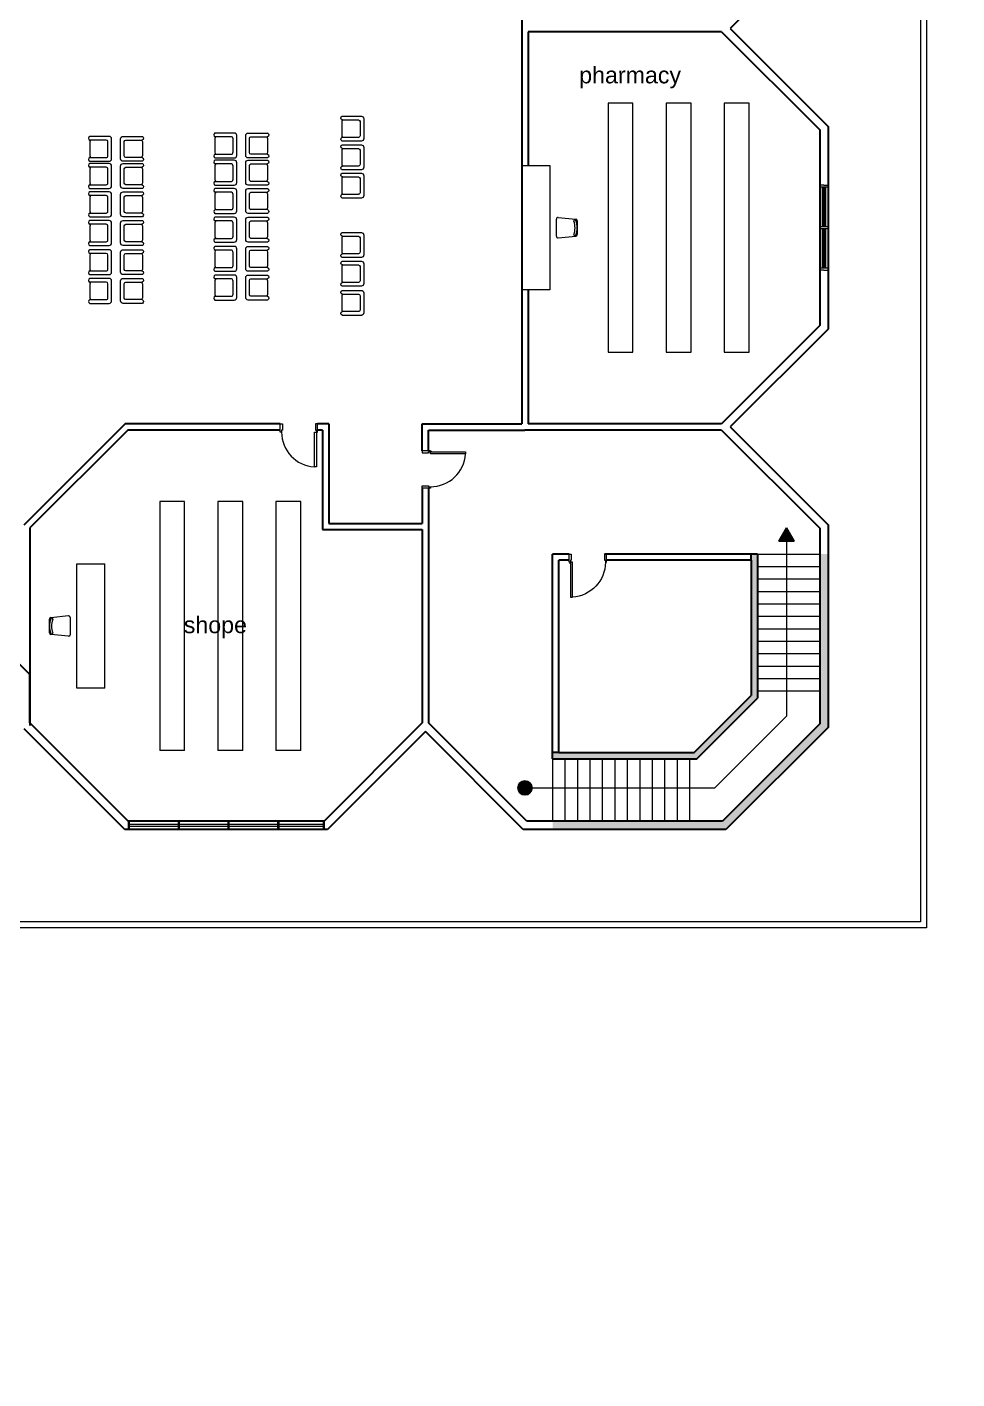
# Model space of a CAD drawing. Extents: x -59 to 582, y -1177 to 100.
# Drawn here: x 313.4 to 335.81, y -53.57 to -20.99 of the extents above; entities that cross this region are included whole.
import ezdxf

# ---------------------------------------------------------------- set-up
doc = ezdxf.new("R2010")
doc.units = 0
doc.header["$LTSCALE"] = 0.15
doc.layers.add('0 sockets', color=252, linetype='Continuous')
doc.layers.add('d1', color=252, linetype='Continuous')
for name, color, linetype, lineweight in [('anal', 252, 'Continuous', 20), ('DOOR', 252, 'Continuous', 20), ('elev', 252, 'Continuous', 9), ('FUR', 252, 'Continuous', 9), ('sofa', 252, 'Continuous', 9), ('wall', 252, 'Continuous', 30)]:
    doc.layers.add(name, color=color, linetype=linetype, lineweight=lineweight)

# ---------------------------------------------------------------- blocks, each defined once
blk = doc.blocks.new('Ch01')
at = {"layer": 'FUR'}
for p, q in [((-0.499, -0.205), (-0.499, 0.207)), ((-0.455, 0.247), (-0.035, 0.205)), ((0.001, 0.165), (0.001, -0.163)), ((-0.455, -0.244), (-0.035, -0.202))]:
    blk.add_line(p, q, dxfattribs=at)
for centre, radius, start, end in [((-0.459, 0.207), 0.04, 84.2894, 180), ((-0.055, 0.168), 0.025, 20.5276, 200.5276), ((-0.499, 0.001), 0.449, 339.1935, 20.5276), ((-0.039, 0.165), 0.04, 0, 84.2894), ((-0.499, 0.001), 0.499, 339.1935, 20.5276), ((-0.459, -0.205), 0.04, 180, 275.7106), ((-0.056, -0.167), 0.025, 159.1935, 339.1935), ((-0.039, -0.163), 0.04, 275.7106, 0)]:
    blk.add_arc(centre, radius, start, end, dxfattribs=at)
blk = doc.blocks.new('D90')
at = {"layer": 'DOOR'}
for points in [[(0.03, 0.2), (0.03, 1.04), (0.078, 1.04), (0.078, 0.2)], [(0.03, 0.2), (0, 0.2), (0, 0), (0.05, 0), (0.05, 0.15), (0.03, 0.15)], [(0.87, 0.2), (0.9, 0.2), (0.9, 0), (0.85, 0), (0.85, 0.15), (0.87, 0.15)]]:
    blk.add_lwpolyline(points, close=True, dxfattribs=at)
blk.add_circle((0.02, 0.21), 0.01, dxfattribs=at)
blk.add_arc((0.025, 0.197), 0.845, 0.2218, 86.3889, dxfattribs=at)
blk = doc.blocks.new('ARCH')
at = {"layer": 'd1'}
for points in [[(131.7, 355.764), (131.519, 355.45), (131.881, 355.45)], [(125.57, 349.5, 1), (125.23, 349.5, 1)]]:
    blk.add_hatch(color=256, dxfattribs=at).paths.add_polyline_path(points)
at = {"layer": 'wall'}
h = blk.add_hatch(color=256, dxfattribs=at)
h.paths.add_polyline_path([(126.063, 350.35), (126.213, 350.35), (129.475, 350.35), (130.85, 351.725), (130.85, 354.987), (130.85, 355.137), (131, 355.137), (131, 351.663), (129.537, 350.2), (126.063, 350.2)], flags=17)
h.paths.add_polyline_path([(126.063, 348.7), (130.159, 348.7), (132.5, 351.041), (132.5, 355.137), (132.6, 355.137), (132.6, 350.859), (130.341, 348.6), (126.063, 348.6)])
h.paths.add_polyline_path([(126.063, 348.6), (130.341, 348.6), (130.241, 348.5), (126.063, 348.5)])
h.paths.add_polyline_path([(132.6, 355.137), (132.7, 355.137), (132.7, 350.959), (132.6, 350.859)])
at = {"layer": 'anal'}
for p, q in [((135.075, 390.6), (135.075, 346.125)), ((134.925, 387.525), (134.925, 346.275)), ((132.6, 364.025), (132.5, 364.025)), ((132.6, 363.975), (132.5, 363.975)), ((132.7, 363.975), (132.5, 363.975)), ((132.56, 363.975), (132.56, 363.025)), ((132.585, 363.975), (132.585, 363.025)), ((132.6, 364.025), (132.7, 364.025)), ((132.615, 363.975), (132.615, 363.025)), ((132.64, 363.975), (132.64, 363.025)), ((132.7, 363.025), (132.5, 363.025)), ((132.5, 362.975), (132.5, 363.025)), ((132.7, 362.975), (132.5, 362.975)), ((132.56, 362.975), (132.56, 362.025)), ((132.585, 362.975), (132.585, 362.025)), ((132.615, 362.975), (132.615, 362.025)), ((132.64, 362.975), (132.64, 362.025)), ((132.7, 362.975), (132.7, 363.025)), ((132.6, 362.025), (132.5, 362.025)), ((132.7, 362.025), (132.5, 362.025)), ((132.6, 361.975), (132.5, 361.975)), ((132.6, 361.975), (132.7, 361.975)), ((115.841, 348.7), (115.841, 348.5)), ((115.866, 348.7), (115.866, 348.5)), ((117.041, 348.7), (117.041, 348.5)), ((117.066, 348.7), (117.066, 348.5)), ((118.241, 348.7), (118.241, 348.5)), ((118.266, 348.7), (118.266, 348.5)), ((119.441, 348.7), (119.441, 348.5)), ((119.466, 348.7), (119.466, 348.5)), ((120.534, 348.7), (120.534, 348.5)), ((120.559, 348.7), (120.559, 348.5)), ((115.866, 348.625), (117.037, 348.625)), ((115.866, 348.625), (117.037, 348.625)), ((115.866, 348.575), (117.037, 348.575)), ((115.866, 348.575), (117.037, 348.575)), ((117.066, 348.625), (118.237, 348.625)), ((117.066, 348.625), (118.237, 348.625)), ((117.066, 348.575), (118.237, 348.575)), ((117.066, 348.575), (118.237, 348.575)), ((118.266, 348.625), (119.437, 348.625)), ((118.266, 348.625), (119.437, 348.625)), ((118.266, 348.575), (119.437, 348.575)), ((118.266, 348.575), (119.437, 348.575)), ((119.466, 348.625), (120.534, 348.625)), ((119.466, 348.575), (120.534, 348.575)), ((135.075, 346.125), (112.725, 346.125)), ((134.925, 346.275), (112.875, 346.275))]:
    blk.add_line(p, q, dxfattribs=at)
at = {"layer": 'd1'}
blk.add_lwpolyline([(131.7, 355.764), (131.881, 355.45), (131.519, 355.45)], close=True, dxfattribs=at)
blk.add_circle((125.4, 349.5), 0.17, dxfattribs=at)
at = {"layer": 'DOOR'}
for points in [[(119.535, 358.075), (119.505, 358.075), (119.505, 358.275), (119.555, 358.275), (119.555, 358.125), (119.535, 358.125)], [(120.375, 358.075), (120.405, 358.075), (120.405, 358.275), (120.355, 358.275), (120.355, 358.125), (120.375, 358.125)], [(120.375, 358.075), (120.375, 357.235), (120.326, 357.235), (120.326, 358.075)]]:
    blk.add_lwpolyline(points, close=True, dxfattribs=at)
blk.add_arc((120.38, 358.078), 0.845, 180.2218, 266.3889, dxfattribs=at)
at = {"layer": 'elev'}
for p, q in [((131.7, 355.45), (131.7, 351.227)), ((131, 355.137), (132.5, 355.137)), ((131, 354.837), (132.5, 354.837)), ((131, 354.537), (132.5, 354.537)), ((131, 354.237), (132.5, 354.237)), ((131, 353.937), (132.5, 353.937)), ((131, 353.637), (132.5, 353.637)), ((131, 353.337), (132.5, 353.337)), ((131, 353.037), (132.5, 353.037)), ((131, 352.737), (132.5, 352.737)), ((131, 352.437), (132.5, 352.437)), ((131, 352.137), (132.5, 352.137)), ((131, 351.837), (132.5, 351.837)), ((131.7, 351.227), (129.973, 349.5)), ((126.063, 350.2), (126.063, 348.7)), ((126.363, 350.2), (126.363, 348.7)), ((126.663, 350.2), (126.663, 348.7)), ((126.963, 350.2), (126.963, 348.7)), ((127.263, 350.2), (127.263, 348.7)), ((127.563, 350.2), (127.563, 348.7)), ((127.863, 350.2), (127.863, 348.7)), ((128.163, 350.2), (128.163, 348.7)), ((128.463, 350.2), (128.463, 348.7)), ((128.763, 350.2), (128.763, 348.7)), ((129.063, 350.2), (129.063, 348.7)), ((129.363, 350.2), (129.363, 348.7)), ((125.4, 349.5), (129.973, 349.5))]:
    blk.add_line(p, q, dxfattribs=at)
at = {"layer": 'FUR'}
for p, q in [((120.993, 365.689), (121.458, 365.689)), ((120.995, 365.599), (121.39, 365.599)), ((121.518, 365.629), (121.518, 365.149)), ((118.396, 365.283), (117.931, 365.283)), ((118.732, 365.283), (119.197, 365.283)), ((120.993, 365.224), (120.993, 365.554)), ((121.428, 365.561), (121.428, 365.216)), ((115.381, 365.203), (114.916, 365.203)), ((114.916, 365.068), (114.916, 364.738)), ((115.313, 365.113), (114.918, 365.113)), ((115.351, 364.73), (115.351, 365.075)), ((115.441, 364.663), (115.441, 365.143)), ((115.657, 364.663), (115.657, 365.143)), ((115.717, 365.203), (116.182, 365.203)), ((115.747, 364.73), (115.747, 365.075)), ((115.785, 365.113), (116.18, 365.113)), ((116.182, 365.068), (116.182, 364.738)), ((117.931, 365.148), (117.931, 364.818)), ((118.328, 365.193), (117.933, 365.193)), ((118.366, 364.811), (118.366, 365.156)), ((118.456, 364.743), (118.456, 365.223)), ((118.672, 364.743), (118.672, 365.223)), ((118.762, 364.811), (118.762, 365.156)), ((118.799, 365.193), (119.195, 365.193)), ((119.197, 365.148), (119.197, 364.818)), ((121.458, 365.089), (120.993, 365.089)), ((120.993, 364.997), (121.458, 364.997)), ((121.39, 365.179), (120.995, 365.179)), ((121.518, 364.937), (121.518, 364.457)), ((114.916, 364.603), (115.381, 364.603)), ((114.918, 364.693), (115.313, 364.693)), ((116.182, 364.603), (115.717, 364.603)), ((116.18, 364.693), (115.785, 364.693)), ((117.931, 364.683), (118.396, 364.683)), ((118.396, 364.628), (117.931, 364.628)), ((117.933, 364.773), (118.328, 364.773)), ((119.197, 364.683), (118.732, 364.683)), ((118.732, 364.628), (119.197, 364.628)), ((119.195, 364.773), (118.799, 364.773)), ((120.993, 364.532), (120.993, 364.862)), ((120.995, 364.907), (121.39, 364.907)), ((121.428, 364.87), (121.428, 364.525)), ((115.381, 364.547), (114.916, 364.547)), ((114.916, 364.412), (114.916, 364.082)), ((115.313, 364.457), (114.918, 364.457)), ((115.351, 364.074), (115.351, 364.419)), ((115.441, 364.007), (115.441, 364.487)), ((115.657, 364.007), (115.657, 364.487)), ((115.717, 364.547), (116.182, 364.547)), ((115.747, 364.074), (115.747, 364.419)), ((115.785, 364.457), (116.18, 364.457)), ((116.182, 364.412), (116.182, 364.082)), ((117.931, 364.493), (117.931, 364.163)), ((118.328, 364.538), (117.933, 364.538)), ((118.366, 364.155), (118.366, 364.5)), ((118.456, 364.088), (118.456, 364.568)), ((118.672, 364.088), (118.672, 364.568)), ((118.762, 364.155), (118.762, 364.5)), ((118.799, 364.538), (119.195, 364.538)), ((119.197, 364.493), (119.197, 364.163)), ((121.458, 364.397), (120.993, 364.397)), ((120.993, 364.315), (121.458, 364.315)), ((121.39, 364.487), (120.995, 364.487)), ((114.916, 363.947), (115.381, 363.947)), ((114.918, 364.037), (115.313, 364.037)), ((116.182, 363.947), (115.717, 363.947)), ((116.18, 364.037), (115.785, 364.037)), ((117.931, 364.028), (118.396, 364.028)), ((118.396, 363.946), (117.931, 363.946)), ((117.933, 364.118), (118.328, 364.118)), ((119.197, 364.028), (118.732, 364.028)), ((118.732, 363.946), (119.197, 363.946)), ((119.195, 364.118), (118.799, 364.118)), ((120.993, 363.85), (120.993, 364.18)), ((120.995, 364.225), (121.39, 364.225)), ((121.428, 364.188), (121.428, 363.843)), ((121.518, 364.255), (121.518, 363.775)), ((115.381, 363.865), (114.916, 363.865)), ((114.916, 363.73), (114.916, 363.4)), ((115.313, 363.775), (114.918, 363.775)), ((115.351, 363.393), (115.351, 363.738)), ((115.441, 363.325), (115.441, 363.805)), ((115.657, 363.325), (115.657, 363.805)), ((115.717, 363.865), (116.182, 363.865)), ((115.747, 363.393), (115.747, 363.738)), ((115.785, 363.775), (116.18, 363.775)), ((116.182, 363.73), (116.182, 363.4)), ((117.931, 363.811), (117.931, 363.481)), ((118.328, 363.856), (117.933, 363.856)), ((118.366, 363.473), (118.366, 363.818)), ((118.456, 363.406), (118.456, 363.886)), ((118.672, 363.406), (118.672, 363.886)), ((118.762, 363.473), (118.762, 363.818)), ((118.799, 363.856), (119.195, 363.856)), ((119.197, 363.811), (119.197, 363.481)), ((121.458, 363.715), (120.993, 363.715)), ((121.39, 363.805), (120.995, 363.805)), ((114.918, 363.355), (115.313, 363.355)), ((116.18, 363.355), (115.785, 363.355)), ((117.931, 363.346), (118.396, 363.346)), ((117.933, 363.436), (118.328, 363.436)), ((119.197, 363.346), (118.732, 363.346)), ((119.195, 363.436), (118.799, 363.436)), ((114.916, 363.265), (115.381, 363.265)), ((115.381, 363.174), (114.916, 363.174)), ((114.916, 363.039), (114.916, 362.709)), ((115.313, 363.084), (114.918, 363.084)), ((115.351, 362.701), (115.351, 363.046)), ((115.441, 362.634), (115.441, 363.114)), ((115.657, 362.634), (115.657, 363.114)), ((116.182, 363.265), (115.717, 363.265)), ((115.717, 363.174), (116.182, 363.174)), ((115.747, 362.701), (115.747, 363.046)), ((115.785, 363.084), (116.18, 363.084)), ((116.182, 363.039), (116.182, 362.709)), ((118.396, 363.254), (117.931, 363.254)), ((117.931, 363.119), (117.931, 362.789)), ((118.328, 363.164), (117.933, 363.164)), ((118.366, 362.782), (118.366, 363.127)), ((118.456, 362.714), (118.456, 363.194)), ((118.672, 362.714), (118.672, 363.194)), ((118.732, 363.254), (119.197, 363.254)), ((118.762, 362.782), (118.762, 363.127)), ((118.799, 363.164), (119.195, 363.164)), ((119.197, 363.119), (119.197, 362.789)), ((114.918, 362.664), (115.313, 362.664)), ((116.18, 362.664), (115.785, 362.664)), ((117.931, 362.654), (118.396, 362.654)), ((117.933, 362.744), (118.328, 362.744)), ((119.197, 362.654), (118.732, 362.654)), ((119.195, 362.744), (118.799, 362.744)), ((120.993, 362.885), (121.458, 362.885)), ((120.993, 362.42), (120.993, 362.75)), ((120.995, 362.795), (121.39, 362.795)), ((121.428, 362.757), (121.428, 362.412)), ((121.518, 362.825), (121.518, 362.345)), ((114.916, 362.574), (115.381, 362.574)), ((115.381, 362.47), (114.916, 362.47)), ((114.916, 362.335), (114.916, 362.005)), ((115.313, 362.38), (114.918, 362.38)), ((115.351, 361.997), (115.351, 362.342)), ((115.441, 361.93), (115.441, 362.41)), ((115.657, 361.93), (115.657, 362.41)), ((116.182, 362.574), (115.717, 362.574)), ((115.717, 362.47), (116.182, 362.47)), ((115.747, 361.997), (115.747, 362.342)), ((115.785, 362.38), (116.18, 362.38)), ((116.182, 362.335), (116.182, 362.005)), ((118.396, 362.55), (117.931, 362.55)), ((117.931, 362.415), (117.931, 362.085)), ((118.328, 362.46), (117.933, 362.46)), ((118.366, 362.078), (118.366, 362.423)), ((118.456, 362.01), (118.456, 362.49)), ((118.672, 362.01), (118.672, 362.49)), ((118.732, 362.55), (119.197, 362.55)), ((118.762, 362.078), (118.762, 362.423)), ((118.799, 362.46), (119.195, 362.46)), ((119.197, 362.415), (119.197, 362.085)), ((121.39, 362.375), (120.995, 362.375)), ((117.933, 362.04), (118.328, 362.04)), ((119.195, 362.04), (118.799, 362.04)), ((121.458, 362.285), (120.993, 362.285)), ((120.993, 362.193), (121.458, 362.193)), ((120.993, 361.728), (120.993, 362.058)), ((120.995, 362.103), (121.39, 362.103)), ((121.428, 362.065), (121.428, 361.72)), ((121.518, 362.133), (121.518, 361.653)), ((114.916, 361.87), (115.381, 361.87)), ((115.381, 361.778), (114.916, 361.778)), ((114.918, 361.96), (115.313, 361.96)), ((115.313, 361.688), (114.918, 361.688)), ((115.441, 361.238), (115.441, 361.718)), ((115.657, 361.238), (115.657, 361.718)), ((116.182, 361.87), (115.717, 361.87)), ((115.717, 361.778), (116.182, 361.778)), ((116.18, 361.96), (115.785, 361.96)), ((115.785, 361.688), (116.18, 361.688)), ((117.931, 361.95), (118.396, 361.95)), ((118.396, 361.858), (117.931, 361.858)), ((117.931, 361.723), (117.931, 361.393)), ((118.328, 361.768), (117.933, 361.768)), ((118.366, 361.386), (118.366, 361.731)), ((118.456, 361.318), (118.456, 361.798)), ((118.672, 361.318), (118.672, 361.798)), ((119.197, 361.95), (118.732, 361.95)), ((118.732, 361.858), (119.197, 361.858)), ((118.762, 361.386), (118.762, 361.731)), ((118.799, 361.768), (119.195, 361.768)), ((119.197, 361.723), (119.197, 361.393)), ((121.39, 361.683), (120.995, 361.683)), ((114.916, 361.643), (114.916, 361.313)), ((115.351, 361.305), (115.351, 361.65)), ((115.747, 361.305), (115.747, 361.65)), ((116.182, 361.643), (116.182, 361.313)), ((117.933, 361.348), (118.328, 361.348)), ((119.195, 361.348), (118.799, 361.348)), ((121.458, 361.593), (120.993, 361.593)), ((120.993, 361.489), (121.458, 361.489)), ((120.993, 361.024), (120.993, 361.354)), ((120.995, 361.399), (121.39, 361.399)), ((121.428, 361.361), (121.428, 361.016)), ((121.518, 361.429), (121.518, 360.949)), ((114.916, 361.178), (115.381, 361.178)), ((114.918, 361.268), (115.313, 361.268)), ((116.182, 361.178), (115.717, 361.178)), ((116.18, 361.268), (115.785, 361.268)), ((117.931, 361.258), (118.396, 361.258)), ((119.197, 361.258), (118.732, 361.258)), ((121.458, 360.889), (120.993, 360.889)), ((121.39, 360.979), (120.995, 360.979))]:
    blk.add_line(p, q, dxfattribs=at)
at = {"layer": 'FUR', "extrusion": (0, 0, -1)}
for centre, major_axis, start_param, end_param in [((121.01, 365.644), (-0.0339, 0.0339), 4.256093, 6.69338), ((121.053, 365.554), (-0.0424, 0.0424), -0.785398, 0.062664), ((121.39, 365.561), (-0.0265, 0.0265), 0.785398, 2.356194), ((121.458, 365.629), (-0.0424, 0.0424), 0.785398, 2.356194), ((118.732, 365.223), (-0.0424, -0.0424), 0.785398, 2.356194), ((119.179, 365.239), (-0.0339, -0.0339), 2.731397, 5.168685), ((115.717, 365.143), (-0.0424, -0.0424), 0.785398, 2.356194), ((115.785, 365.075), (-0.0265, 0.0265), -0.785398, 0.785398), ((116.122, 365.068), (-0.0424, -0.0424), 3.078929, 3.926991), ((116.165, 365.158), (-0.0339, -0.0339), 2.731397, 5.168685), ((118.799, 365.156), (-0.0265, 0.0265), -0.785398, 0.785398), ((119.137, 365.148), (-0.0424, -0.0424), 3.078929, 3.926991), ((121.01, 365.134), (-0.0339, -0.0339), 5.87299, 8.310278), ((121.01, 364.952), (-0.0339, 0.0339), 4.256093, 6.69338), ((121.053, 365.224), (-0.0424, -0.0424), 6.220521, 7.068583), ((121.39, 365.216), (-0.0265, 0.0265), 2.356194, 3.926991), ((121.458, 365.149), (-0.0424, -0.0424), 3.926991, 5.497787), ((121.458, 364.937), (-0.0424, 0.0424), 0.785398, 2.356194), ((115.717, 364.663), (-0.0424, 0.0424), 3.926991, 5.497787), ((115.785, 364.73), (-0.0265, 0.0265), 3.926991, 5.497787), ((116.122, 364.738), (-0.0424, 0.0424), 2.356194, 3.204257), ((116.165, 364.647), (-0.0339, 0.0339), 1.1145, 3.551788), ((118.732, 364.743), (-0.0424, 0.0424), 3.926991, 5.497787), ((118.732, 364.568), (-0.0424, -0.0424), 0.785398, 2.356194), ((118.799, 364.811), (-0.0265, 0.0265), 3.926991, 5.497787), ((119.137, 364.818), (-0.0424, 0.0424), 2.356194, 3.204257), ((119.179, 364.728), (-0.0339, 0.0339), 1.1145, 3.551788), ((119.179, 364.583), (-0.0339, -0.0339), 2.731397, 5.168685), ((121.053, 364.862), (-0.0424, 0.0424), -0.785398, 0.062664), ((121.39, 364.87), (-0.0265, 0.0265), 0.785398, 2.356194), ((115.717, 364.487), (-0.0424, -0.0424), 0.785398, 2.356194), ((115.785, 364.419), (-0.0265, 0.0265), -0.785398, 0.785398), ((116.122, 364.412), (-0.0424, -0.0424), 3.078929, 3.926991), ((116.165, 364.502), (-0.0339, -0.0339), 2.731397, 5.168685), ((118.799, 364.5), (-0.0265, 0.0265), -0.785398, 0.785398), ((119.137, 364.493), (-0.0424, -0.0424), 3.078929, 3.926991), ((121.01, 364.442), (-0.0339, -0.0339), 5.87299, 8.310278), ((121.01, 364.271), (-0.0339, 0.0339), 4.256093, 6.69338), ((121.053, 364.532), (-0.0424, -0.0424), 6.220521, 7.068583), ((121.39, 364.525), (-0.0265, 0.0265), 2.356194, 3.926991), ((121.458, 364.457), (-0.0424, -0.0424), 3.926991, 5.497787), ((121.458, 364.255), (-0.0424, 0.0424), 0.785398, 2.356194), ((115.717, 364.007), (-0.0424, 0.0424), 3.926991, 5.497787), ((115.785, 364.074), (-0.0265, 0.0265), 3.926991, 5.497787), ((116.122, 364.082), (-0.0424, 0.0424), 2.356194, 3.204257), ((116.165, 363.992), (-0.0339, 0.0339), 1.1145, 3.551788), ((118.732, 364.088), (-0.0424, 0.0424), 3.926991, 5.497787), ((118.732, 363.886), (-0.0424, -0.0424), 0.785398, 2.356194), ((118.799, 364.155), (-0.0265, 0.0265), 3.926991, 5.497787), ((119.137, 364.163), (-0.0424, 0.0424), 2.356194, 3.204257), ((119.179, 364.072), (-0.0339, 0.0339), 1.1145, 3.551788), ((119.179, 363.901), (-0.0339, -0.0339), 2.731397, 5.168685), ((121.053, 364.18), (-0.0424, 0.0424), -0.785398, 0.062664), ((121.39, 364.188), (-0.0265, 0.0265), 0.785398, 2.356194), ((115.717, 363.805), (-0.0424, -0.0424), 0.785398, 2.356194), ((115.785, 363.738), (-0.0265, 0.0265), -0.785398, 0.785398), ((116.122, 363.73), (-0.0424, -0.0424), 3.078929, 3.926991), ((116.165, 363.821), (-0.0339, -0.0339), 2.731397, 5.168685), ((118.799, 363.818), (-0.0265, 0.0265), -0.785398, 0.785398), ((119.137, 363.811), (-0.0424, -0.0424), 3.078929, 3.926991), ((121.01, 363.76), (-0.0339, -0.0339), 5.87299, 8.310278), ((121.053, 363.85), (-0.0424, -0.0424), 6.220521, 7.068583), ((121.39, 363.843), (-0.0265, 0.0265), 2.356194, 3.926991), ((121.458, 363.775), (-0.0424, -0.0424), 3.926991, 5.497787), ((115.717, 363.325), (-0.0424, 0.0424), 3.926991, 5.497787), ((115.785, 363.393), (-0.0265, 0.0265), 3.926991, 5.497787), ((116.122, 363.4), (-0.0424, 0.0424), 2.356194, 3.204257), ((116.165, 363.31), (-0.0339, 0.0339), 1.1145, 3.551788), ((118.732, 363.406), (-0.0424, 0.0424), 3.926991, 5.497787), ((118.799, 363.473), (-0.0265, 0.0265), 3.926991, 5.497787), ((119.137, 363.481), (-0.0424, 0.0424), 2.356194, 3.204257), ((119.179, 363.391), (-0.0339, 0.0339), 1.1145, 3.551788), ((115.717, 363.114), (-0.0424, -0.0424), 0.785398, 2.356194), ((115.785, 363.046), (-0.0265, 0.0265), -0.785398, 0.785398), ((116.122, 363.039), (-0.0424, -0.0424), 3.078929, 3.926991), ((116.165, 363.129), (-0.0339, -0.0339), 2.731397, 5.168685), ((118.732, 363.194), (-0.0424, -0.0424), 0.785398, 2.356194), ((118.799, 363.127), (-0.0265, 0.0265), -0.785398, 0.785398), ((119.137, 363.119), (-0.0424, -0.0424), 3.078929, 3.926991), ((119.179, 363.209), (-0.0339, -0.0339), 2.731397, 5.168685), ((115.785, 362.701), (-0.0265, 0.0265), 3.926991, 5.497787), ((116.122, 362.709), (-0.0424, 0.0424), 2.356194, 3.204257), ((116.165, 362.618), (-0.0339, 0.0339), 1.1145, 3.551788), ((118.732, 362.714), (-0.0424, 0.0424), 3.926991, 5.497787), ((118.799, 362.782), (-0.0265, 0.0265), 3.926991, 5.497787), ((119.137, 362.789), (-0.0424, 0.0424), 2.356194, 3.204257), ((119.179, 362.699), (-0.0339, 0.0339), 1.1145, 3.551788), ((121.01, 362.84), (-0.0339, 0.0339), 4.256093, 6.69338), ((121.053, 362.75), (-0.0424, 0.0424), -0.785398, 0.062664), ((121.39, 362.757), (-0.0265, 0.0265), 0.785398, 2.356194), ((121.458, 362.825), (-0.0424, 0.0424), 0.785398, 2.356194), ((115.717, 362.634), (-0.0424, 0.0424), 3.926991, 5.497787), ((115.717, 362.41), (-0.0424, -0.0424), 0.785398, 2.356194), ((115.785, 362.342), (-0.0265, 0.0265), -0.785398, 0.785398), ((116.122, 362.335), (-0.0424, -0.0424), 3.078929, 3.926991), ((116.165, 362.425), (-0.0339, -0.0339), 2.731397, 5.168685), ((118.732, 362.49), (-0.0424, -0.0424), 0.785398, 2.356194), ((118.799, 362.423), (-0.0265, 0.0265), -0.785398, 0.785398), ((119.137, 362.415), (-0.0424, -0.0424), 3.078929, 3.926991), ((119.179, 362.506), (-0.0339, -0.0339), 2.731397, 5.168685), ((121.01, 362.329), (-0.0339, -0.0339), 5.87299, 8.310278), ((121.053, 362.42), (-0.0424, -0.0424), 6.220521, 7.068583), ((121.39, 362.412), (-0.0265, 0.0265), 2.356194, 3.926991), ((121.458, 362.345), (-0.0424, -0.0424), 3.926991, 5.497787), ((115.785, 361.997), (-0.0265, 0.0265), 3.926991, 5.497787), ((116.122, 362.005), (-0.0424, 0.0424), 2.356194, 3.204257), ((118.732, 362.01), (-0.0424, 0.0424), 3.926991, 5.497787), ((118.799, 362.078), (-0.0265, 0.0265), 3.926991, 5.497787), ((119.137, 362.085), (-0.0424, 0.0424), 2.356194, 3.204257), ((119.179, 361.995), (-0.0339, 0.0339), 1.1145, 3.551788), ((121.01, 362.148), (-0.0339, 0.0339), 4.256093, 6.69338), ((121.053, 362.058), (-0.0424, 0.0424), -0.785398, 0.062664), ((121.39, 362.065), (-0.0265, 0.0265), 0.785398, 2.356194), ((121.458, 362.133), (-0.0424, 0.0424), 0.785398, 2.356194), ((115.717, 361.93), (-0.0424, 0.0424), 3.926991, 5.497787), ((115.717, 361.718), (-0.0424, -0.0424), 0.785398, 2.356194), ((115.785, 361.65), (-0.0265, 0.0265), -0.785398, 0.785398), ((116.122, 361.643), (-0.0424, -0.0424), 3.078929, 3.926991), ((116.165, 361.914), (-0.0339, 0.0339), 1.1145, 3.551788), ((116.165, 361.733), (-0.0339, -0.0339), 2.731397, 5.168685), ((118.732, 361.798), (-0.0424, -0.0424), 0.785398, 2.356194), ((118.799, 361.731), (-0.0265, 0.0265), -0.785398, 0.785398), ((119.137, 361.723), (-0.0424, -0.0424), 3.078929, 3.926991), ((119.179, 361.814), (-0.0339, -0.0339), 2.731397, 5.168685), ((121.01, 361.637), (-0.0339, -0.0339), 5.87299, 8.310278), ((121.053, 361.728), (-0.0424, -0.0424), 6.220521, 7.068583), ((121.39, 361.72), (-0.0265, 0.0265), 2.356194, 3.926991), ((118.799, 361.386), (-0.0265, 0.0265), 3.926991, 5.497787), ((119.137, 361.393), (-0.0424, 0.0424), 2.356194, 3.204257), ((119.179, 361.303), (-0.0339, 0.0339), 1.1145, 3.551788), ((121.01, 361.444), (-0.0339, 0.0339), 4.256093, 6.69338), ((121.053, 361.354), (-0.0424, 0.0424), -0.785398, 0.062664), ((121.39, 361.361), (-0.0265, 0.0265), 0.785398, 2.356194), ((121.458, 361.653), (-0.0424, -0.0424), 3.926991, 5.497787), ((121.458, 361.429), (-0.0424, 0.0424), 0.785398, 2.356194), ((115.717, 361.238), (-0.0424, 0.0424), 3.926991, 5.497787), ((115.785, 361.305), (-0.0265, 0.0265), 3.926991, 5.497787), ((116.122, 361.313), (-0.0424, 0.0424), 2.356194, 3.204257), ((116.165, 361.222), (-0.0339, 0.0339), 1.1145, 3.551788), ((118.732, 361.318), (-0.0424, 0.0424), 3.926991, 5.497787), ((121.053, 361.024), (-0.0424, -0.0424), 6.220521, 7.068583), ((121.39, 361.016), (-0.0265, 0.0265), 2.356194, 3.926991), ((121.01, 360.934), (-0.0339, -0.0339), 5.87299, 8.310278), ((121.458, 360.949), (-0.0424, -0.0424), 3.926991, 5.497787)]:
    blk.add_ellipse(centre, major_axis=major_axis, ratio=1, start_param=start_param, end_param=end_param, dxfattribs=at)
at = {"layer": 'FUR'}
for centre, major_axis, start_param, end_param in [((117.948, 365.239), (-0.0339, 0.0339), 5.87299, 8.310278), ((118.396, 365.223), (-0.0424, 0.0424), 3.926991, 5.497787), ((114.933, 365.158), (-0.0339, 0.0339), 5.87299, 8.310278), ((114.976, 365.068), (-0.0424, 0.0424), 6.220521, 7.068583), ((115.313, 365.075), (-0.0265, 0.0265), 3.926991, 5.497787), ((115.381, 365.143), (-0.0424, 0.0424), 3.926991, 5.497787), ((117.991, 365.148), (-0.0424, 0.0424), 6.220521, 7.068583), ((118.328, 365.156), (-0.0265, 0.0265), 3.926991, 5.497787), ((114.933, 364.647), (-0.0339, -0.0339), 4.256093, 6.69338), ((114.976, 364.738), (-0.0424, -0.0424), -0.785398, 0.062664), ((115.313, 364.73), (-0.0265, 0.0265), 2.356194, 3.926991), ((115.381, 364.663), (-0.0424, -0.0424), 0.785398, 2.356194), ((117.948, 364.728), (-0.0339, -0.0339), 4.256093, 6.69338), ((117.948, 364.583), (-0.0339, 0.0339), 5.87299, 8.310278), ((117.991, 364.818), (-0.0424, -0.0424), -0.785398, 0.062664), ((118.328, 364.811), (-0.0265, 0.0265), 2.356194, 3.926991), ((118.396, 364.743), (-0.0424, -0.0424), 0.785398, 2.356194), ((118.396, 364.568), (-0.0424, 0.0424), 3.926991, 5.497787), ((114.933, 364.502), (-0.0339, 0.0339), 5.87299, 8.310278), ((114.976, 364.412), (-0.0424, 0.0424), 6.220521, 7.068583), ((115.313, 364.419), (-0.0265, 0.0265), 3.926991, 5.497787), ((115.381, 364.487), (-0.0424, 0.0424), 3.926991, 5.497787), ((117.991, 364.493), (-0.0424, 0.0424), 6.220521, 7.068583), ((118.328, 364.5), (-0.0265, 0.0265), 3.926991, 5.497787), ((114.933, 363.992), (-0.0339, -0.0339), 4.256093, 6.69338), ((114.976, 364.082), (-0.0424, -0.0424), -0.785398, 0.062664), ((115.313, 364.074), (-0.0265, 0.0265), 2.356194, 3.926991), ((115.381, 364.007), (-0.0424, -0.0424), 0.785398, 2.356194), ((117.948, 364.072), (-0.0339, -0.0339), 4.256093, 6.69338), ((117.948, 363.901), (-0.0339, 0.0339), 5.87299, 8.310278), ((117.991, 364.163), (-0.0424, -0.0424), -0.785398, 0.062664), ((118.328, 364.155), (-0.0265, 0.0265), 2.356194, 3.926991), ((118.396, 364.088), (-0.0424, -0.0424), 0.785398, 2.356194), ((118.396, 363.886), (-0.0424, 0.0424), 3.926991, 5.497787), ((114.933, 363.821), (-0.0339, 0.0339), 5.87299, 8.310278), ((114.976, 363.73), (-0.0424, 0.0424), 6.220521, 7.068583), ((115.313, 363.738), (-0.0265, 0.0265), 3.926991, 5.497787), ((115.381, 363.805), (-0.0424, 0.0424), 3.926991, 5.497787), ((117.991, 363.811), (-0.0424, 0.0424), 6.220521, 7.068583), ((118.328, 363.818), (-0.0265, 0.0265), 3.926991, 5.497787), ((114.933, 363.31), (-0.0339, -0.0339), 4.256093, 6.69338), ((114.976, 363.4), (-0.0424, -0.0424), -0.785398, 0.062664), ((115.313, 363.393), (-0.0265, 0.0265), 2.356194, 3.926991), ((115.381, 363.325), (-0.0424, -0.0424), 0.785398, 2.356194), ((117.948, 363.391), (-0.0339, -0.0339), 4.256093, 6.69338), ((117.991, 363.481), (-0.0424, -0.0424), -0.785398, 0.062664), ((118.328, 363.473), (-0.0265, 0.0265), 2.356194, 3.926991), ((118.396, 363.406), (-0.0424, -0.0424), 0.785398, 2.356194), ((114.933, 363.129), (-0.0339, 0.0339), 5.87299, 8.310278), ((114.976, 363.039), (-0.0424, 0.0424), 6.220521, 7.068583), ((115.313, 363.046), (-0.0265, 0.0265), 3.926991, 5.497787), ((115.381, 363.114), (-0.0424, 0.0424), 3.926991, 5.497787), ((117.948, 363.209), (-0.0339, 0.0339), 5.87299, 8.310278), ((117.991, 363.119), (-0.0424, 0.0424), 6.220521, 7.068583), ((118.328, 363.127), (-0.0265, 0.0265), 3.926991, 5.497787), ((118.396, 363.194), (-0.0424, 0.0424), 3.926991, 5.497787), ((114.933, 362.618), (-0.0339, -0.0339), 4.256093, 6.69338), ((114.976, 362.709), (-0.0424, -0.0424), -0.785398, 0.062664), ((115.313, 362.701), (-0.0265, 0.0265), 2.356194, 3.926991), ((117.948, 362.699), (-0.0339, -0.0339), 4.256093, 6.69338), ((117.991, 362.789), (-0.0424, -0.0424), -0.785398, 0.062664), ((118.328, 362.782), (-0.0265, 0.0265), 2.356194, 3.926991), ((118.396, 362.714), (-0.0424, -0.0424), 0.785398, 2.356194), ((114.933, 362.425), (-0.0339, 0.0339), 5.87299, 8.310278), ((114.976, 362.335), (-0.0424, 0.0424), 6.220521, 7.068583), ((115.313, 362.342), (-0.0265, 0.0265), 3.926991, 5.497787), ((115.381, 362.634), (-0.0424, -0.0424), 0.785398, 2.356194), ((115.381, 362.41), (-0.0424, 0.0424), 3.926991, 5.497787), ((117.948, 362.506), (-0.0339, 0.0339), 5.87299, 8.310278), ((117.991, 362.415), (-0.0424, 0.0424), 6.220521, 7.068583), ((118.328, 362.423), (-0.0265, 0.0265), 3.926991, 5.497787), ((118.396, 362.49), (-0.0424, 0.0424), 3.926991, 5.497787), ((114.976, 362.005), (-0.0424, -0.0424), -0.785398, 0.062664), ((115.313, 361.997), (-0.0265, 0.0265), 2.356194, 3.926991), ((117.948, 361.995), (-0.0339, -0.0339), 4.256093, 6.69338), ((117.991, 362.085), (-0.0424, -0.0424), -0.785398, 0.062664), ((118.328, 362.078), (-0.0265, 0.0265), 2.356194, 3.926991), ((118.396, 362.01), (-0.0424, -0.0424), 0.785398, 2.356194), ((114.933, 361.914), (-0.0339, -0.0339), 4.256093, 6.69338), ((114.933, 361.733), (-0.0339, 0.0339), 5.87299, 8.310278), ((114.976, 361.643), (-0.0424, 0.0424), 6.220521, 7.068583), ((115.313, 361.65), (-0.0265, 0.0265), 3.926991, 5.497787), ((115.381, 361.93), (-0.0424, -0.0424), 0.785398, 2.356194), ((115.381, 361.718), (-0.0424, 0.0424), 3.926991, 5.497787), ((117.948, 361.814), (-0.0339, 0.0339), 5.87299, 8.310278), ((117.991, 361.723), (-0.0424, 0.0424), 6.220521, 7.068583), ((118.328, 361.731), (-0.0265, 0.0265), 3.926991, 5.497787), ((118.396, 361.798), (-0.0424, 0.0424), 3.926991, 5.497787), ((117.948, 361.303), (-0.0339, -0.0339), 4.256093, 6.69338), ((117.991, 361.393), (-0.0424, -0.0424), -0.785398, 0.062664), ((118.328, 361.386), (-0.0265, 0.0265), 2.356194, 3.926991), ((114.933, 361.222), (-0.0339, -0.0339), 4.256093, 6.69338), ((114.976, 361.313), (-0.0424, -0.0424), -0.785398, 0.062664), ((115.313, 361.305), (-0.0265, 0.0265), 2.356194, 3.926991), ((115.381, 361.238), (-0.0424, -0.0424), 0.785398, 2.356194), ((118.396, 361.318), (-0.0424, -0.0424), 0.785398, 2.356194)]:
    blk.add_ellipse(centre, major_axis=major_axis, ratio=1, start_param=start_param, end_param=end_param, dxfattribs=at)
at = {"layer": 'sofa'}
for p, q in [((127.4, 366), (127.4, 360)), ((128, 366), (127.4, 366)), ((128, 360), (128, 366)), ((128.8, 366), (128.8, 360)), ((129.4, 366), (128.8, 366)), ((129.4, 360), (129.4, 366)), ((130.2, 366), (130.2, 360)), ((130.8, 366), (130.2, 366)), ((130.8, 360), (130.8, 366)), ((125.325, 364.5), (125.325, 361.5)), ((125.325, 364.5), (126, 364.5)), ((126, 364.5), (126, 361.5)), ((126, 361.5), (125.325, 361.5)), ((127.4, 360), (128, 360)), ((128.8, 360), (129.4, 360)), ((130.2, 360), (130.8, 360)), ((116.6, 356.4), (116.6, 350.4)), ((117.2, 356.4), (116.6, 356.4)), ((117.2, 350.4), (117.2, 356.4)), ((118, 356.4), (118, 350.4)), ((118.6, 356.4), (118, 356.4)), ((118.6, 350.4), (118.6, 356.4)), ((119.4, 356.4), (119.4, 350.4)), ((120, 356.4), (119.4, 356.4)), ((120, 350.4), (120, 356.4)), ((114.6, 351.9), (114.6, 354.9)), ((114.6, 354.9), (115.275, 354.9)), ((115.275, 351.9), (115.275, 354.9)), ((115.275, 351.9), (114.6, 351.9)), ((117.2, 350.4), (116.6, 350.4)), ((118.6, 350.4), (118, 350.4)), ((120, 350.4), (119.4, 350.4))]:
    blk.add_line(p, q, dxfattribs=at)
at = {"layer": 'wall'}
for p, q in [((125.325, 371.876), (125.325, 358.275)), ((132.7, 370.159), (130.341, 367.8)), ((130.134, 367.725), (125.475, 367.725)), ((125.475, 367.725), (125.475, 364.5)), ((130.134, 367.725), (132.5, 365.359)), ((130.341, 367.8), (132.7, 365.441)), ((132.5, 365.359), (132.5, 360.641)), ((132.7, 365.441), (132.7, 360.559)), ((125.475, 361.5), (125.475, 358.275)), ((132.5, 360.641), (130.134, 358.275)), ((132.7, 360.559), (130.341, 358.2)), ((115.769, 358.275), (113.325, 355.831)), ((115.831, 358.125), (113.475, 355.769)), ((119.505, 358.275), (115.769, 358.275)), ((119.505, 358.125), (115.831, 358.125)), ((120.675, 358.275), (120.405, 358.275)), ((120.525, 358.125), (120.405, 358.125)), ((120.525, 358.125), (120.525, 355.725)), ((120.675, 358.275), (120.675, 355.875)), ((122.925, 358.275), (125.325, 358.275)), ((122.925, 357.627), (122.925, 358.275)), ((123.075, 358.125), (125.4, 358.125)), ((123.075, 357.627), (123.075, 358.125)), ((130.134, 358.125), (125.4, 358.125)), ((130.134, 358.275), (125.475, 358.275)), ((130.134, 358.125), (132.5, 355.759)), ((130.341, 358.2), (132.7, 355.841)), ((122.925, 356.727), (122.925, 355.875)), ((123.075, 356.727), (123.075, 351.066)), ((120.675, 355.875), (122.925, 355.875)), ((132.7, 355.841), (132.7, 350.959)), ((113.475, 355.769), (113.475, 351)), ((120.525, 355.725), (122.925, 355.725)), ((122.925, 355.725), (122.925, 351.066)), ((132.5, 355.759), (132.5, 351.041)), ((126.063, 350.2), (126.063, 355.137)), ((126.466, 355.137), (126.063, 355.137)), ((126.213, 350.35), (126.213, 354.987)), ((126.466, 354.987), (126.213, 354.987)), ((131, 355.137), (127.316, 355.137)), ((130.85, 354.987), (127.366, 354.987)), ((130.85, 354.987), (130.85, 355.137)), ((130.85, 354.987), (130.85, 351.725)), ((131, 355.137), (131, 351.663)), ((113.475, 352.231), (111.031, 354.675)), ((113.475, 351.066), (113.475, 352.231)), ((129.475, 350.35), (130.85, 351.725)), ((129.537, 350.2), (131, 351.663)), ((115.759, 348.5), (113.334, 350.925)), ((115.841, 348.7), (113.475, 351.066)), ((122.925, 351.066), (120.559, 348.7)), ((125.441, 348.7), (123.075, 351.066)), ((132.5, 351.041), (130.159, 348.7)), ((132.7, 350.959), (130.241, 348.5)), ((123, 350.859), (120.641, 348.5)), ((125.359, 348.5), (123, 350.859)), ((126.213, 350.35), (126.063, 350.35)), ((126.213, 350.35), (129.475, 350.35)), ((126.063, 350.2), (129.537, 350.2)), ((120.559, 348.7), (115.841, 348.7)), ((120.559, 348.7), (115.841, 348.7)), ((120.559, 348.7), (115.841, 348.7)), ((130.159, 348.7), (125.441, 348.7)), ((120.641, 348.5), (115.759, 348.5)), ((130.241, 348.5), (125.359, 348.5))]:
    blk.add_line(p, q, dxfattribs=at)
at = {"layer": 'DOOR'}
blk.add_blockref('Ch01', (126.656, 363), dxfattribs=at)
for name, p, rotation in [('D90', (122.925, 357.627), 270), ('Ch01', (113.944, 353.4), 180)]:
    blk.add_blockref(name, p, dxfattribs=dict(at, rotation=rotation))
at = {"layer": 'DOOR', "xscale": -1, "rotation": 180}
blk.add_blockref('D90', (126.466, 355.137), dxfattribs=at)
at = {"layer": 'd1', "char_height": 0.4, "width": 6.0636, "attachment_point": 1}
for s, insert in [('{\\fArial|b0|i0|c0|p34;pharmacy}', (126.706, 366.88)), ('{\\fArial|b0|i0|c0|p34;shope}', (117.18, 353.629))]:
    blk.add_mtext(s, dxfattribs=dict(at, insert=insert))
blk = doc.blocks.new('EE')
at = {"layer": '0 sockets'}
h = blk.add_hatch(color=6, dxfattribs=at)
h.dxf.hatch_style = 1
h.paths.add_polyline_path([(582.394, 81.841), (-59.115, 81.841), (-59.115, -114.582), (582.394, -114.582)])
h.paths.add_polyline_path([(577.394, 76.841), (577.394, -109.582), (-54.115, -109.582), (-54.115, 76.841)], flags=16)
h.paths.add_polyline_path([(408.026, -15.139, -1), (406.517, -15.139, -1)], flags=0)
h.paths.add_polyline_path([(457.783, -31.119, 0.414214), (457.683, -31.019), (444.311, -31.019, 0.414214), (444.211, -31.119), (444.211, -48.447), (415.834, -48.447), (415.834, -19.483), (417.425, -19.483, 0.414214), (417.525, -19.383), (417.525, -15.239, 0.414214), (417.425, -15.139), (407.274, -15.139), (407.271, -15.893), (407.271, -15.139), (417.525, -15.139), (417.525, -19.483), (415.934, -19.483, 0.414214), (415.834, -19.583), (415.834, -48.347, 0.414214), (415.934, -48.447), (444.111, -48.447, 0.414214), (444.211, -48.347), (444.211, -31.019), (457.783, -31.019)], flags=0)
h.paths.add_polyline_path([(244.611, -46.068), (244.611, -46.014), (244.523, -46.014, -0.279526)], flags=0)
h.paths.add_polyline_path([(404.69, 26.947), (525.035, 26.947), (525.035, 46.285), (404.69, 46.285)], flags=8)
h.paths.add_polyline_path([(202.644, 24.078), (289.319, 24.078), (289.319, 38.411), (202.644, 38.411)], flags=8)
h.paths.add_polyline_path([(30.92, 26.429), (112.59, 26.429), (112.59, 40.761), (30.92, 40.761)], flags=8)
h.paths.add_polyline_path([(441.881, -10.206), (442.216, -10.206), (442.216, -9.756), (441.881, -9.756)], flags=8)
h.paths.add_polyline_path([(422.272, -10.246), (422.622, -10.246), (422.622, -9.796), (422.272, -9.796)], flags=8)
h.paths.add_polyline_path([(406.509, -14.41), (406.859, -14.41), (406.859, -13.96), (406.509, -13.96)], flags=8)
h.paths.add_polyline_path([(406.21, -35.713), (406.546, -35.713), (406.546, -35.263), (406.21, -35.263)], flags=8)
h.paths.add_polyline_path([(422.841, -60.607), (423.191, -60.607), (423.191, -60.157), (422.841, -60.157)], flags=8)
h.paths.add_polyline_path([(442.391, -60.84), (442.755, -60.84), (442.755, -60.39), (442.391, -60.39)], flags=8)
h.paths.add_polyline_path([(456.844, -54.1), (457.194, -54.1), (457.194, -53.65), (456.844, -53.65)], flags=8)
h.paths.add_polyline_path([(470.858, -50.81), (471.208, -50.81), (471.208, -50.36), (470.858, -50.36)], flags=8)
h.paths.add_polyline_path([(490.123, -50.756), (490.345, -50.756), (490.345, -50.306), (490.123, -50.306)], flags=8)
h.paths.add_polyline_path([(225.509, -20.343), (226.134, -20.343), (226.134, -20.118), (225.509, -20.118)], flags=8)
h.paths.add_polyline_path([(233.7, -19.938), (234.325, -19.938), (234.325, -19.713), (233.7, -19.713)], flags=8)
h.paths.add_polyline_path([(241.875, -19.552), (242.5, -19.552), (242.5, -19.327), (241.875, -19.327)], flags=8)
h.paths.add_polyline_path([(245.171, -24.632), (245.796, -24.632), (245.796, -24.407), (245.171, -24.407)], flags=8)
h.paths.add_polyline_path([(247.813, -19.255), (248.438, -19.255), (248.438, -19.03), (247.813, -19.03)], flags=8)
h.paths.add_polyline_path([(249.648, -13.387), (250.273, -13.387), (250.273, -13.162), (249.648, -13.162)], flags=8)
h.paths.add_polyline_path([(257.323, -15.794), (257.948, -15.794), (257.948, -15.569), (257.323, -15.569)], flags=8)
h.paths.add_polyline_path([(257.582, -13.183), (258.157, -13.183), (258.157, -12.958), (257.582, -12.958)], flags=8)
h.paths.add_polyline_path([(264.064, -13.101), (264.664, -13.101), (264.664, -12.876), (264.064, -12.876)], flags=8)
h.paths.add_polyline_path([(288.789, -40.902), (289.364, -40.902), (289.364, -40.677), (288.789, -40.677)], flags=8)
h.paths.add_polyline_path([(280.687, -41.005), (281.262, -41.005), (281.262, -40.78), (280.687, -40.78)], flags=8)
h.paths.add_polyline_path([(270.864, -40.875), (271.439, -40.875), (271.439, -40.65), (270.864, -40.65)], flags=8)
h.paths.add_polyline_path([(261.434, -40.771), (262.009, -40.771), (262.009, -40.546), (261.434, -40.546)], flags=8)
h.paths.add_polyline_path([(254.764, -40.853), (255.339, -40.853), (255.339, -40.628), (254.764, -40.628)], flags=8)
h.paths.add_polyline_path([(247.008, -40.845), (247.583, -40.845), (247.583, -40.62), (247.008, -40.62)], flags=8)
h.paths.add_polyline_path([(245.852, -36.479), (246.427, -36.479), (246.427, -36.254), (245.852, -36.254)], flags=8)
h.paths.add_polyline_path([(243.934, -41.639), (244.509, -41.639), (244.509, -41.414), (243.934, -41.414)], flags=8)
h.paths.add_polyline_path([(245.534, -46.587), (246.059, -46.587), (246.059, -46.362), (245.534, -46.362)], flags=8)
h.paths.add_polyline_path([(245.361, -51.832), (245.911, -51.832), (245.911, -51.607), (245.361, -51.607)], flags=8)
h.paths.add_polyline_path([(239.721, -52.272), (240.321, -52.272), (240.321, -52.047), (239.721, -52.047)], flags=8)
h.paths.add_polyline_path([(232.069, -52.917), (232.669, -52.917), (232.669, -52.692), (232.069, -52.692)], flags=8)
h.paths.add_polyline_path([(225.559, -53.646), (226.159, -53.646), (226.159, -53.421), (225.559, -53.421)], flags=8)
h.paths.add_polyline_path([(227.614, -48.128), (228.214, -48.128), (228.214, -47.903), (227.614, -47.903)], flags=8)
h.paths.add_polyline_path([(219.528, -49.489), (220.128, -49.489), (220.128, -49.264), (219.528, -49.264)], flags=8)
h.paths.add_polyline_path([(217.77, -44.284), (218.37, -44.284), (218.37, -44.059), (217.77, -44.059)], flags=8)
h.paths.add_polyline_path([(216.443, -34.713), (217.043, -34.713), (217.043, -34.488), (216.443, -34.488)], flags=8)
h.paths.add_polyline_path([(216.799, -27.091), (217.399, -27.091), (217.399, -26.866), (216.799, -26.866)], flags=8)
h.paths.add_polyline_path([(216.729, -21.755), (217.279, -21.755), (217.279, -21.53), (216.729, -21.53)], flags=8)
h.paths.add_polyline_path([(84.862, -42.445), (85.387, -42.445), (85.387, -42.22), (84.862, -42.22)], flags=8)
h.paths.add_polyline_path([(82.46, -48.761), (83.01, -48.761), (83.01, -48.536), (82.46, -48.536)], flags=8)
h.paths.add_polyline_path([(78.417, -48.71), (78.942, -48.71), (78.942, -48.485), (78.417, -48.485)], flags=8)
h.paths.add_polyline_path([(75.547, -42.452), (76.072, -42.452), (76.072, -42.227), (75.547, -42.227)], flags=8)
h.paths.add_polyline_path([(74.019, -42.418), (74.544, -42.418), (74.544, -42.193), (74.019, -42.193)], flags=8)
h.paths.add_polyline_path([(72.86, -48.761), (73.385, -48.761), (73.385, -48.536), (72.86, -48.536)], flags=8)
h.paths.add_polyline_path([(68.651, -48.707), (69.176, -48.707), (69.176, -48.482), (68.651, -48.482)], flags=8)
h.paths.add_polyline_path([(69.271, -42.456), (69.796, -42.456), (69.796, -42.231), (69.271, -42.231)], flags=8)
h.paths.add_polyline_path([(65.66, -42.443), (66.185, -42.443), (66.185, -42.218), (65.66, -42.218)], flags=8)
h.paths.add_polyline_path([(63.354, -48.708), (63.879, -48.708), (63.879, -48.483), (63.354, -48.483)], flags=8)
h.paths.add_polyline_path([(58.957, -48.718), (59.432, -48.718), (59.432, -48.493), (58.957, -48.493)], flags=8)
h.paths.add_polyline_path([(56.584, -43.041), (57.084, -43.041), (57.084, -42.816), (56.584, -42.816)], flags=8)
h.paths.add_polyline_path([(55.215, -39.312), (55.765, -39.312), (55.765, -39.087), (55.215, -39.087)], flags=8)
h.paths.add_polyline_path([(47.25, -39.118), (47.8, -39.118), (47.8, -38.893), (47.25, -38.893)], flags=8)
h.paths.add_polyline_path([(36.681, -56.177), (37.231, -56.177), (37.231, -55.952), (36.681, -55.952)], flags=8)
h.paths.add_polyline_path([(28.093, -56.08), (28.643, -56.08), (28.643, -55.855), (28.093, -55.855)], flags=8)
h.paths.add_polyline_path([(11.224, -49.617), (11.774, -49.617), (11.774, -49.392), (11.224, -49.392)], flags=8)
h.paths.add_polyline_path([(15.154, -39.272), (15.704, -39.272), (15.704, -39.047), (15.154, -39.047)], flags=8)
h.paths.add_polyline_path([(15.215, -30.394), (15.765, -30.394), (15.765, -30.169), (15.215, -30.169)], flags=8)
h.paths.add_polyline_path([(12.584, -22.24), (13.134, -22.24), (13.134, -22.015), (12.584, -22.015)], flags=8)
h.paths.add_polyline_path([(13.44, -29.574), (13.94, -29.574), (13.94, -29.349), (13.44, -29.349)], flags=8)

msp = doc.modelspace()

# ---------------------------------------------------------------- block references
at = {"layer": '0 sockets', "color": 3}
for name, p in [('EE', (0, 0)), ('ARCH', (200, -388.83))]:
    msp.add_blockref(name, p, dxfattribs=at)

doc.saveas('drawing.dxf')
